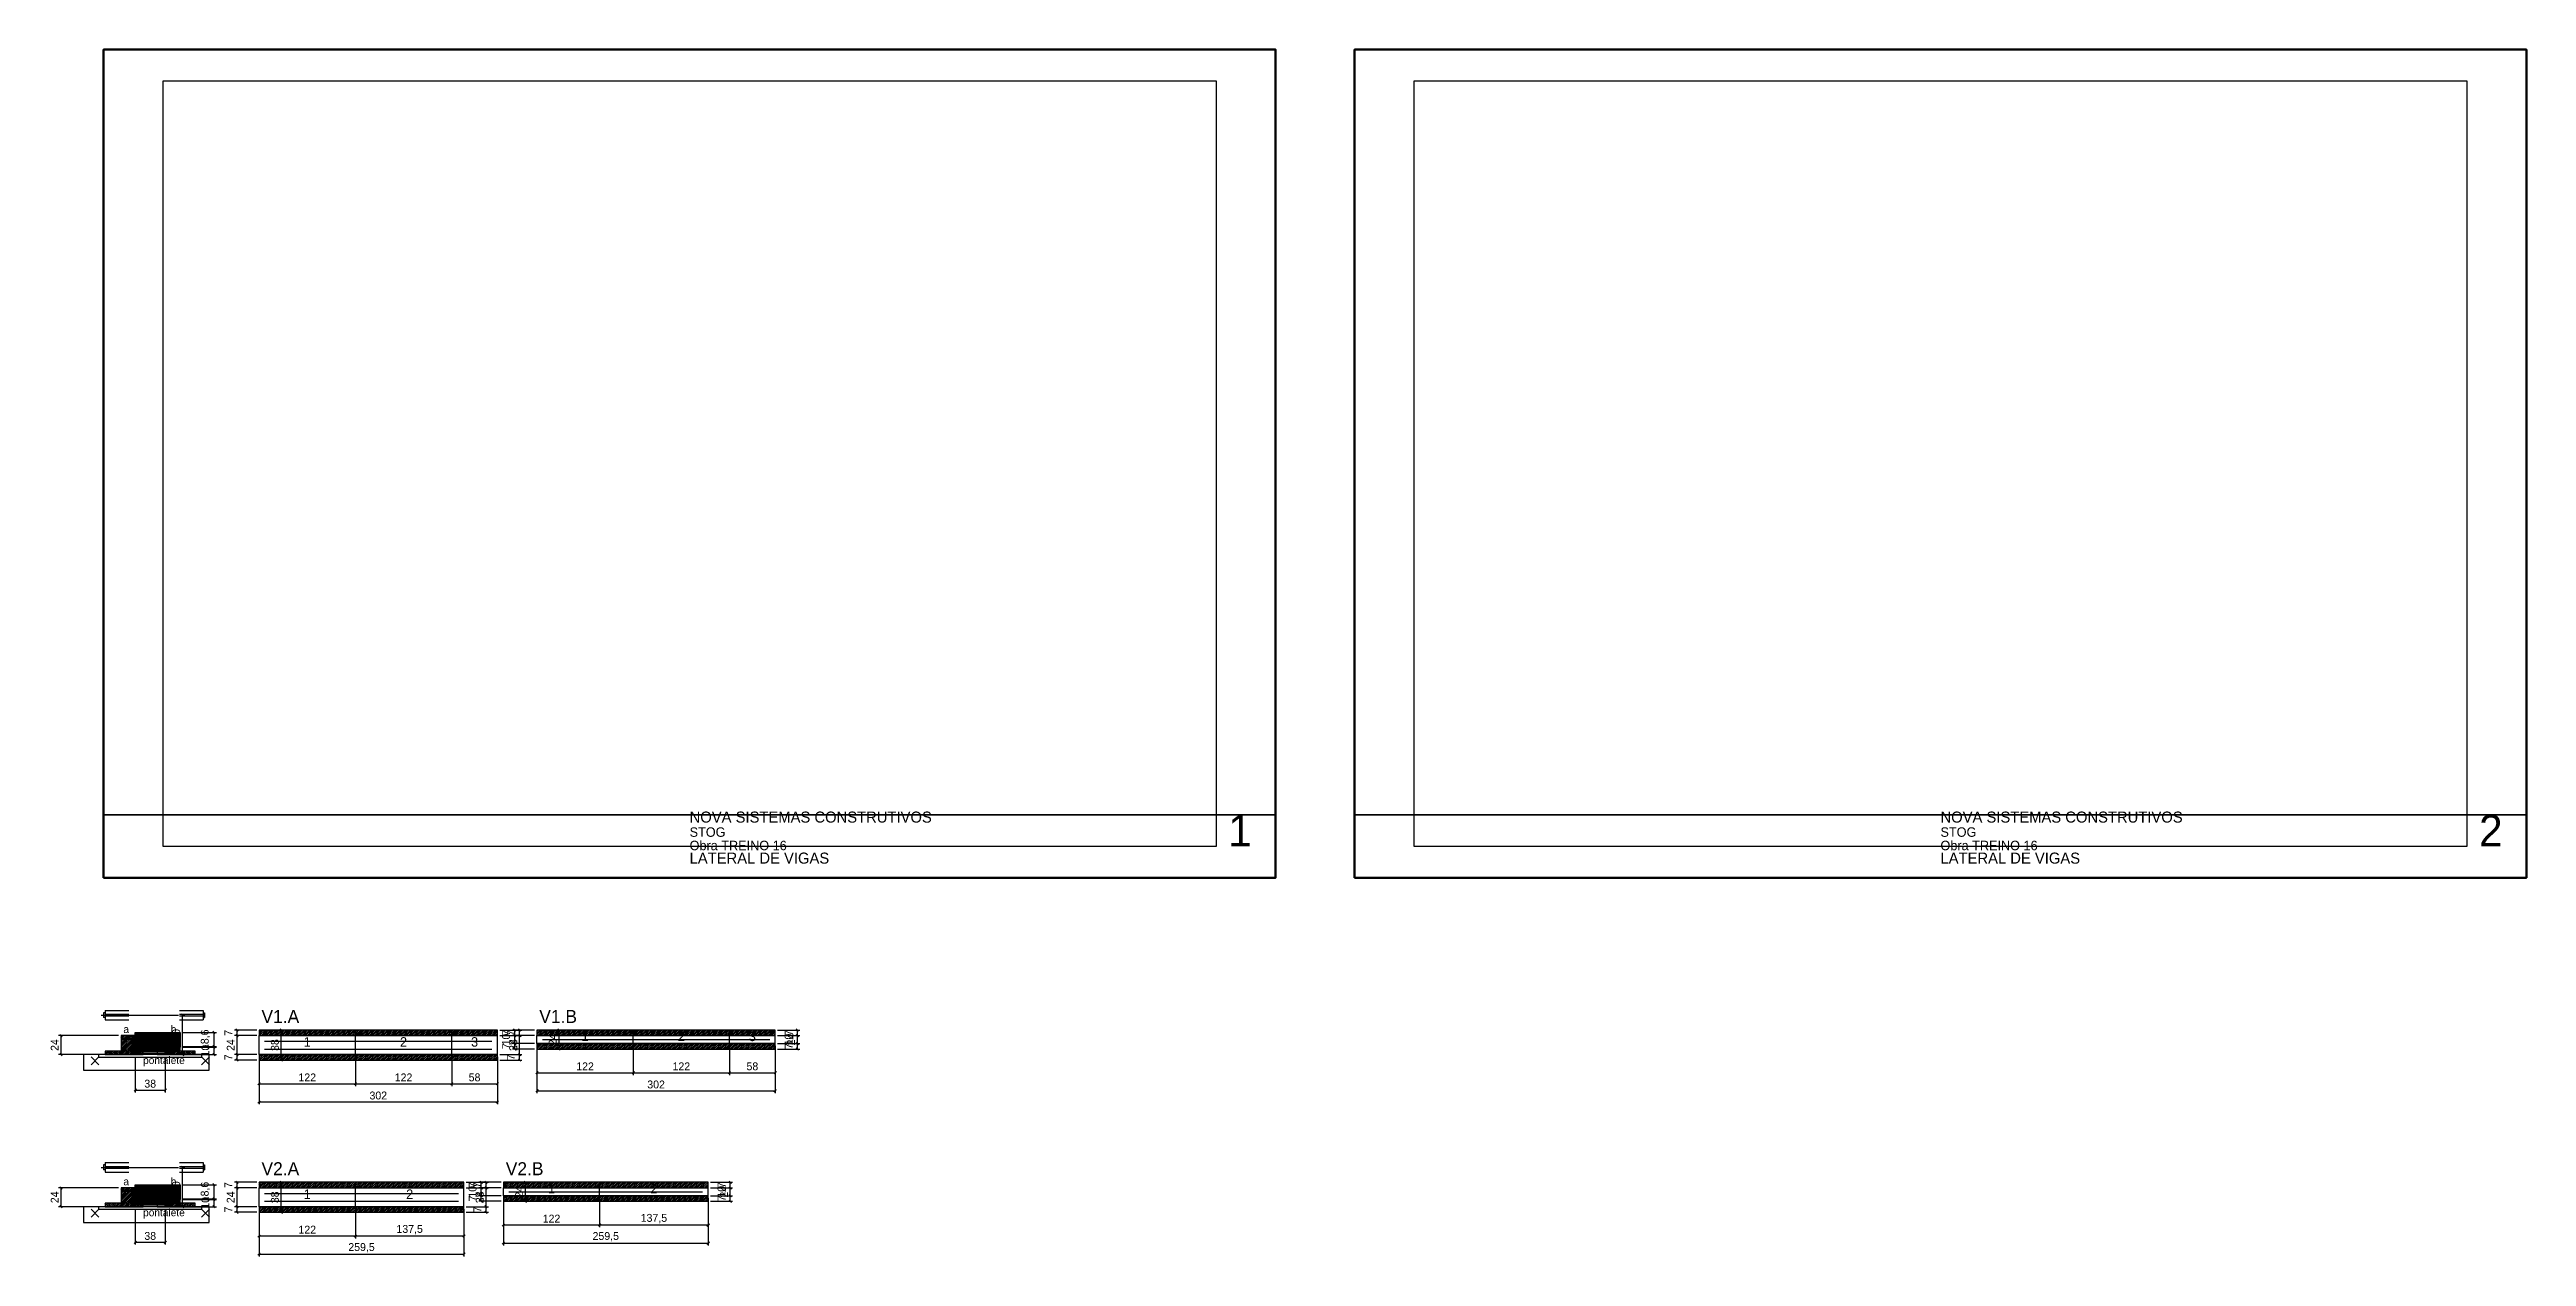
# Model space of a CAD drawing. Extents: x -13000 to 3070, y -280 to 17185.
# Drawn here: x -69 to 3070, y -280 to 1250 of the extents above.
import ezdxf
from ezdxf.enums import TextEntityAlignment as Align

# ---------------------------------------------------------------- set-up
doc = ezdxf.new("R2010")
doc.units = 0
for name, color, linetype in [('5', 5, 'Continuous'), ('barrote', 126, 'Continuous'), ('CARIMBO', 255, 'Continuous'), ('CONCRETO', 251, 'Continuous'), ('COTA', 241, 'Continuous'), ('detalhes', 7, 'Continuous'), ('ESTRUTURACAO', 7, 'Continuous'), ('Folhas', 255, 'Continuous'), ('Hachura', 251, 'Continuous'), ('Madeira', 126, 'Continuous'), ('NOMENCLATURA', 7, 'Continuous'), ('Painéis', 200, 'Continuous'), ('presilha', 224, 'Continuous'), ('SARR_2.2x7', 40, 'Continuous'), ('SCO-___-LAJ', 224, 'Continuous'), ('TENSOR', 224, 'Continuous')]:
    doc.layers.add(name, color=color, linetype=linetype)
doc.dimstyles.new('PAINEL', dxfattribs={"dimtxt": 10, "dimasz": 3, "dimexe": 3, "dimexo": 3, "dimgap": 3, "dimtad": 1, "dimblk": 'OBLIQUE', "dimblk1": 'OBLIQUE', "dimcen": 2.5, "dimclrd": 4, "dimclre": 4, "dimclrt": 240, "dimazin": 3, "dimtfac": 1, "dimtmove": 0, "dimatfit": 3})

# ---------------------------------------------------------------- blocks, each defined once
blk = doc.blocks.new('PAR_ESQ')
for p, q in [((-1, -1), (1, 1)), ((-1, 1), (1, -1))]:
    blk.add_line(p, q)
blk = doc.blocks.new('PAR_FUNDO_ESQ')
for p, q in [((-1, -1), (1, 1)), ((-1, 1), (1, -1))]:
    blk.add_line(p, q)
blk = doc.blocks.new('PAR_FUNDO_DIR')
for p, q in [((-1, -1), (1, 1)), ((-1, 1), (1, -1))]:
    blk.add_line(p, q)
blk = doc.blocks.new('par_int_esq')
for p, q in [((-1, -1), (1, 1)), ((-1, 1), (1, -1))]:
    blk.add_line(p, q)
blk = doc.blocks.new('par_int_dir')
for p, q in [((-1, -1), (1, 1)), ((-1, 1), (1, -1))]:
    blk.add_line(p, q)
blk = doc.blocks.new('_OBLIQUE')
at = {"color": 0, "linetype": 'BYBLOCK'}
blk.add_line((-0.5, -0.5), (0.5, 0.5), dxfattribs=at)

msp = doc.modelspace()

# ---------------------------------------------------------------- hatches: boundary and pattern name
at = {"layer": 'COTA'}
h = msp.add_hatch(dxfattribs=at)
h.set_pattern_fill('ANSI31', scale=0.4)
h.paths.add_polyline_path([(40, -16), (40, 4), (97, 4), (97, -14.6), (78, -14.6), (78, -16)])
h = msp.add_hatch(dxfattribs=at)
h.set_pattern_fill('ANSI31', scale=0.5)
h.paths.add_polyline_path([(197, 0), (319, 0), (319, 7), (197, 7)])
h = msp.add_hatch(dxfattribs=at)
h.set_pattern_fill('ANSI31', scale=0.5)
h.paths.add_polyline_path([(319, 0), (441, 0), (441, 7), (319, 7)])
h = msp.add_hatch(dxfattribs=at)
h.set_pattern_fill('ANSI31', scale=0.5)
h.paths.add_polyline_path([(441, 0), (499, 0), (499, 7), (441, 7)])
h = msp.add_hatch(dxfattribs=at)
h.set_pattern_fill('ANSI31', scale=0.5)
h.paths.add_polyline_path([(549, 0), (671, 0), (671, 7), (549, 7)])
h = msp.add_hatch(dxfattribs=at)
h.set_pattern_fill('ANSI31', scale=0.5)
h.paths.add_polyline_path([(671, 0), (793, 0), (793, 7), (671, 7)])
h = msp.add_hatch(dxfattribs=at)
h.set_pattern_fill('ANSI31', scale=0.5)
h.paths.add_polyline_path([(793, 0), (851, 0), (851, 7), (793, 7)])
h = msp.add_hatch(dxfattribs=at)
h.set_pattern_fill('ANSI31', scale=0.5)
h.paths.add_polyline_path([(197, -31), (319, -31), (319, -24), (197, -24)])
h = msp.add_hatch(dxfattribs=at)
h.set_pattern_fill('ANSI31', scale=0.5)
h.paths.add_polyline_path([(319, -31), (441, -31), (441, -24), (319, -24)])
h = msp.add_hatch(dxfattribs=at)
h.set_pattern_fill('ANSI31', scale=0.5)
h.paths.add_polyline_path([(441, -31), (499, -31), (499, -24), (441, -24)])
h = msp.add_hatch(dxfattribs=at)
h.set_pattern_fill('ANSI31', scale=0.5)
h.paths.add_polyline_path([(549, -17), (671, -17), (671, -10), (549, -10)])
h = msp.add_hatch(dxfattribs=at)
h.set_pattern_fill('ANSI31', scale=0.5)
h.paths.add_polyline_path([(671, -17), (793, -17), (793, -10), (671, -10)])
h = msp.add_hatch(dxfattribs=at)
h.set_pattern_fill('ANSI31', scale=0.5)
h.paths.add_polyline_path([(793, -17), (851, -17), (851, -10), (793, -10)])
h = msp.add_hatch(dxfattribs=at)
h.set_pattern_fill('ANSI31', scale=0.5)
h.paths.add_polyline_path([(197, -193), (319, -193), (319, -186), (197, -186)])
h = msp.add_hatch(dxfattribs=at)
h.set_pattern_fill('ANSI31', scale=0.5)
h.paths.add_polyline_path([(319, -193), (456.5, -193), (456.5, -186), (319, -186)])
h = msp.add_hatch(dxfattribs=at)
h.set_pattern_fill('ANSI31', scale=0.5)
h.paths.add_polyline_path([(506.5, -193), (628.5, -193), (628.5, -186), (506.5, -186)])
h = msp.add_hatch(dxfattribs=at)
h.set_pattern_fill('ANSI31', scale=0.5)
h.paths.add_polyline_path([(628.5, -193), (766, -193), (766, -186), (628.5, -186)])
h = msp.add_hatch(dxfattribs=at)
h.set_pattern_fill('ANSI31', scale=0.4)
h.paths.add_polyline_path([(40, -209), (40, -189), (97, -189), (97, -207.6), (78, -207.6), (78, -209)])
h = msp.add_hatch(dxfattribs=at)
h.set_pattern_fill('ANSI31', scale=0.5)
h.paths.add_polyline_path([(197, -224), (319, -224), (319, -217), (197, -217)])
h = msp.add_hatch(dxfattribs=at)
h.set_pattern_fill('ANSI31', scale=0.5)
h.paths.add_polyline_path([(319, -224), (456.5, -224), (456.5, -217), (319, -217)])
h = msp.add_hatch(dxfattribs=at)
h.set_pattern_fill('ANSI31', scale=0.5)
h.paths.add_polyline_path([(506.5, -210), (628.5, -210), (628.5, -203), (506.5, -203)])
h = msp.add_hatch(dxfattribs=at)
h.set_pattern_fill('ANSI31', scale=0.5)
h.paths.add_polyline_path([(628.5, -210), (766, -210), (766, -203), (628.5, -203)])
at = {"layer": 'Hachura'}
h = msp.add_hatch(dxfattribs=at)
h.set_pattern_fill('ANSI31', scale=0.5)
h.paths.add_polyline_path([(22, -24), (36, -24), (36, 0), (22, 0)])
h = msp.add_hatch(dxfattribs=at)
h.set_pattern_fill('ANSI31', scale=0.5)
h.paths.add_polyline_path([(22, -4.4), (36, -4.4), (36, 0), (22, 0)])
h = msp.add_hatch(dxfattribs=at)
h.set_pattern_fill('SOLID')
h.paths.add_polyline_path([(36, -24), (40, -24), (40, 0), (36, 0)])
h = msp.add_hatch(dxfattribs=at)
h.set_pattern_fill('ANSI31', scale=0.5)
h.paths.add_polyline_path([(2, -24), (22, -24), (22, -19.6), (2, -19.6)])
h = msp.add_hatch(dxfattribs=at)
h.set_pattern_fill('SOLID')
h.paths.add_polyline_path([(40, -19.6), (78, -19.6), (78, -16), (40, -16)])
h = msp.add_hatch(dxfattribs=at)
h.set_pattern_fill('ANSI31', scale=0.5)
h.paths.add_polyline_path([(40, -24), (50, -24), (50, -19.6), (40, -19.6)])
h = msp.add_hatch(dxfattribs=at)
h.set_pattern_fill('SOLID')
h.paths.add_polyline_path([(78, -24), (82, -24), (82, -14), (78, -14)])
h = msp.add_hatch(dxfattribs=at)
h.set_pattern_fill('SOLID')
h.paths.add_polyline_path([(78, -14), (97, -14), (97, -20), (78, -20)])
h = msp.add_hatch(dxfattribs=at)
h.set_pattern_fill('ANSI31', scale=0.5)
h.paths.add_polyline_path([(82, -24), (96, -24), (96, -14), (82, -14)])
h = msp.add_hatch(dxfattribs=at)
h.set_pattern_fill('ANSI31', scale=0.5)
h.paths.add_polyline_path([(82, -18.4), (96, -18.4), (96, -14), (82, -14)])
h = msp.add_hatch(dxfattribs=at)
h.set_pattern_fill('ANSI31', scale=0.5)
h.paths.add_polyline_path([(96, -24), (116, -24), (116, -19.6), (96, -19.6)])
h = msp.add_hatch(dxfattribs=at)
h.set_pattern_fill('ANSI31', scale=0.5)
h.paths.add_polyline_path([(2, -217), (22, -217), (22, -212.6), (2, -212.6)])
h = msp.add_hatch(dxfattribs=at)
h.set_pattern_fill('ANSI31', scale=0.5)
h.paths.add_polyline_path([(22, -217), (36, -217), (36, -193), (22, -193)])
h = msp.add_hatch(dxfattribs=at)
h.set_pattern_fill('ANSI31', scale=0.5)
h.paths.add_polyline_path([(22, -197.4), (36, -197.4), (36, -193), (22, -193)])
h = msp.add_hatch(dxfattribs=at)
h.set_pattern_fill('SOLID')
h.paths.add_polyline_path([(36, -217), (40, -217), (40, -193), (36, -193)])
h = msp.add_hatch(dxfattribs=at)
h.set_pattern_fill('SOLID')
h.paths.add_polyline_path([(40, -212.6), (78, -212.6), (78, -209), (40, -209)])
h = msp.add_hatch(dxfattribs=at)
h.set_pattern_fill('ANSI31', scale=0.5)
h.paths.add_polyline_path([(40, -217), (50, -217), (50, -212.6), (40, -212.6)])
h = msp.add_hatch(dxfattribs=at)
h.set_pattern_fill('SOLID')
h.paths.add_polyline_path([(78, -217), (82, -217), (82, -207), (78, -207)])
h = msp.add_hatch(dxfattribs=at)
h.set_pattern_fill('SOLID')
h.paths.add_polyline_path([(78, -207), (97, -207), (97, -213), (78, -213)])
h = msp.add_hatch(dxfattribs=at)
h.set_pattern_fill('ANSI31', scale=0.5)
h.paths.add_polyline_path([(82, -217), (96, -217), (96, -207), (82, -207)])
h = msp.add_hatch(dxfattribs=at)
h.set_pattern_fill('ANSI31', scale=0.5)
h.paths.add_polyline_path([(82, -211.4), (96, -211.4), (96, -207), (82, -207)])
h = msp.add_hatch(dxfattribs=at)
h.set_pattern_fill('ANSI31', scale=0.5)
h.paths.add_polyline_path([(96, -217), (116, -217), (116, -212.6), (96, -212.6)])
at = {"layer": 'HACHURACONCRETO'}
h = msp.add_hatch(dxfattribs=at)
h.set_pattern_fill('ANSI31', scale=0.3)
h.paths.add_polyline_path([(40, -19.6), (78, -19.6), (78, -14), (40, -14)])
h = msp.add_hatch(dxfattribs=at)
h.set_pattern_fill('ANSI31', scale=0.3)
h.paths.add_polyline_path([(40, -212.6), (78, -212.6), (78, -207), (40, -207)])

# ---------------------------------------------------------------- linework, layer by layer
for p, q in [((2, 32), (32, 32)), ((2, 32), (2, 20)), ((96, 32), (126, 32)), ((126, 32), (126, 20)), ((0, 29), (0, 23)), ((2, 29), (0, 29)), ((2, 23), (0, 23)), ((2, 27), (32, 27)), ((2, 25), (32, 25)), ((2, 20), (32, 20)), ((96, 27), (126, 27)), ((96, 25), (126, 25)), ((96, 20), (126, 20)), ((126, 29), (128, 29)), ((126, 23), (128, 23)), ((128, 29), (128, 23)), ((0, -164), (0, -170)), ((2, -164), (0, -164)), ((2, -170), (0, -170)), ((2, -161), (32, -161)), ((2, -161), (2, -173)), ((2, -166), (32, -166)), ((2, -168), (32, -168)), ((2, -173), (32, -173)), ((96, -161), (126, -161)), ((96, -166), (126, -166)), ((96, -168), (126, -168)), ((96, -173), (126, -173)), ((126, -161), (126, -173)), ((126, -164), (128, -164)), ((126, -170), (128, -170)), ((128, -164), (128, -170))]:
    msp.add_line(p, q)
at = {"layer": 'BARRA_ANCORAGEM'}
for p, q in [((40, -16.3), (78, -16.3)), ((40, -18.3), (40, -16.3)), ((40, -18.3), (78, -18.3)), ((40, -19.7), (78, -19.7)), ((40, -21.7), (40, -19.7)), ((40, -21.7), (78, -21.7)), ((78, -18.3), (78, -16.3)), ((78, -21.7), (78, -19.7)), ((40, -209.3), (78, -209.3)), ((40, -211.3), (40, -209.3)), ((40, -211.3), (78, -211.3)), ((40, -212.7), (78, -212.7)), ((40, -214.7), (40, -212.7)), ((40, -214.7), (78, -214.7)), ((78, -211.3), (78, -209.3)), ((78, -214.7), (78, -212.7))]:
    msp.add_line(p, q, dxfattribs=at)
at = {"layer": 'barrote'}
for points in [[(-25.5, -44), (133.5, -44), (133.5, -24), (-25.5, -24)], [(-25.5, -237), (133.5, -237), (133.5, -217), (-25.5, -217)]]:
    msp.add_lwpolyline(points, close=True, dxfattribs=at)
at = {"layer": 'CARIMBO', "lineweight": 35}
for p, q in [((0, 280), (1485, 280)), ((1585, 280), (3070, 280))]:
    msp.add_line(p, q, dxfattribs=at)
at = {"layer": 'CONCRETO'}
for points in [[(40, -16), (40, 4), (97, 4), (97, -14.6), (78, -14.6), (78, -16)], [(40, -209), (40, -189), (97, -189), (97, -207.6), (78, -207.6), (78, -209)]]:
    msp.add_lwpolyline(points, close=True, dxfattribs=at)
at = {"layer": 'Folhas', "lineweight": 50}
for points in [[(0, 200), (1485, 200), (1485, 1250), (0, 1250)], [(1585, 200), (3070, 200), (3070, 1250), (1585, 1250)]]:
    msp.add_lwpolyline(points, close=True, dxfattribs=at)
at = {"layer": 'Folhas', "lineweight": 25}
for points in [[(75, 240), (1410, 240), (1410, 1210), (75, 1210)], [(1660, 240), (2995, 240), (2995, 1210), (1660, 1210)]]:
    msp.add_lwpolyline(points, close=True, dxfattribs=at)
at = {"layer": 'HACHURACONCRETO'}
for points in [[(40, -19.6), (78, -19.6), (78, -14), (40, -14)], [(40, -212.6), (78, -212.6), (78, -207), (40, -207)]]:
    msp.add_lwpolyline(points, close=True, dxfattribs=at)
at = {"layer": 'Madeira'}
for points in [[(22, -24), (36, -24), (36, 0), (22, 0)], [(22, -4.4), (36, -4.4), (36, 0), (22, 0)], [(2, -24), (22, -24), (22, -19.6), (2, -19.6)], [(22, -24), (36, -24), (36, -19.6), (22, -19.6)], [(40, -24), (50, -24), (50, -19.6), (40, -19.6)], [(68, -24), (78, -24), (78, -19.6), (68, -19.6)], [(82, -24), (96, -24), (96, -14), (82, -14)], [(82, -18.4), (96, -18.4), (96, -14), (82, -14)], [(96, -24), (116, -24), (116, -19.6), (96, -19.6)], [(2, -217), (22, -217), (22, -212.6), (2, -212.6)], [(22, -217), (36, -217), (36, -193), (22, -193)], [(22, -197.4), (36, -197.4), (36, -193), (22, -193)], [(22, -217), (36, -217), (36, -212.6), (22, -212.6)], [(40, -217), (50, -217), (50, -212.6), (40, -212.6)], [(68, -217), (78, -217), (78, -212.6), (68, -212.6)], [(82, -217), (96, -217), (96, -207), (82, -207)], [(82, -211.4), (96, -211.4), (96, -207), (82, -207)], [(96, -217), (116, -217), (116, -212.6), (96, -212.6)]]:
    msp.add_lwpolyline(points, close=True, dxfattribs=at)
at = {"layer": 'Painéis'}
for p, q in [((197, 0), (319, 0)), ((197, -24), (197, 0)), ((319, -24), (319, 0)), ((319, -24), (319, 0)), ((319, 0), (441, 0)), ((319, -24), (319, 0)), ((441, -24), (441, 0)), ((441, -24), (441, 0)), ((441, 0), (499, 0)), ((441, -24), (441, 0)), ((499, -24), (499, 0)), ((549, 0), (671, 0)), ((549, -10), (549, 0)), ((671, -10), (671, 0)), ((671, -10), (671, 0)), ((671, 0), (793, 0)), ((671, -10), (671, 0)), ((793, -10), (793, 0)), ((793, -10), (793, 0)), ((793, 0), (851, 0)), ((793, -10), (793, 0)), ((851, -10), (851, 0)), ((197, -24), (319, -24)), ((319, -24), (441, -24)), ((441, -24), (499, -24)), ((549, -10), (671, -10)), ((671, -10), (793, -10)), ((793, -10), (851, -10)), ((197, -193), (319, -193)), ((197, -217), (197, -193)), ((197, -217), (319, -217)), ((319, -217), (319, -193)), ((319, -217), (319, -193)), ((319, -193), (456.5, -193)), ((319, -217), (319, -193)), ((319, -217), (456.5, -217)), ((456.5, -217), (456.5, -193)), ((506.5, -193), (628.5, -193)), ((506.5, -203), (506.5, -193)), ((506.5, -203), (628.5, -203)), ((628.5, -203), (628.5, -193)), ((628.5, -203), (628.5, -193)), ((628.5, -193), (766, -193)), ((628.5, -203), (628.5, -193)), ((628.5, -203), (766, -203)), ((766, -203), (766, -193))]:
    msp.add_line(p, q, dxfattribs=at)
for points in [[(36, -24), (40, -24), (40, 0), (36, 0)], [(40, -19.6), (78, -19.6), (78, -16), (40, -16)], [(78, -24), (82, -24), (82, -14), (78, -14)], [(78, -14), (97, -14), (97, -14.6), (78, -14.6)], [(36, -217), (40, -217), (40, -193), (36, -193)], [(40, -212.6), (78, -212.6), (78, -209), (40, -209)], [(78, -217), (82, -217), (82, -207), (78, -207)], [(78, -207), (97, -207), (97, -207.6), (78, -207.6)]]:
    msp.add_lwpolyline(points, close=True, dxfattribs=at)
at = {"layer": 'presilha'}
for p, q in [((-16, -37), (-6, -27)), ((-16, -27), (-6, -37)), ((124, -37), (134, -27)), ((124, -27), (134, -37)), ((-16, -230), (-6, -220)), ((-16, -220), (-6, -230)), ((124, -230), (134, -220)), ((124, -220), (134, -230))]:
    msp.add_line(p, q, dxfattribs=at)
at = {"layer": 'SARR_2.2x7'}
for points in [[(204, -7), (319, -7)], [(204, -7), (319, -7)], [(204, -17), (319, -17)], [(204, -17), (319, -17)], [(319, -7), (441, -7)], [(319, -7), (441, -7)], [(319, -17), (441, -17)], [(319, -17), (441, -17)], [(441, -7), (492, -7)], [(441, -7), (492, -7)], [(441, -17), (492, -17)], [(441, -17), (492, -17)], [(556, -5), (671, -5)], [(556, -5), (671, -5)], [(671, -5), (793, -5)], [(671, -5), (793, -5)], [(793, -5), (844, -5)], [(793, -5), (844, -5)], [(204, -200), (319, -200)], [(204, -200), (319, -200)], [(204, -210), (319, -210)], [(204, -210), (319, -210)], [(319, -200), (449.5, -200)], [(319, -200), (449.5, -200)], [(319, -210), (449.5, -210)], [(319, -210), (449.5, -210)], [(513.5, -198), (628.5, -198)], [(513.5, -198), (628.5, -198)], [(628.5, -198), (759, -198)], [(628.5, -198), (759, -198)]]:
    msp.add_lwpolyline(points, dxfattribs=at)
at = {"layer": 'SARRAFO_2_2X7'}
for p, q in [((36, -4.8), (40, -4.8)), ((36, -9.2), (36, -4.8)), ((36, -7), (40, -7)), ((36, -9.2), (40, -9.2)), ((36, -14.8), (40, -14.8)), ((36, -19.2), (36, -14.8)), ((36, -17), (40, -17)), ((36, -19.2), (40, -19.2)), ((40, -9.2), (40, -4.8)), ((40, -19.2), (40, -14.8)), ((78, -16.8), (82, -16.8)), ((78, -21.2), (78, -16.8)), ((78, -19), (82, -19)), ((78, -21.2), (82, -21.2)), ((82, -21.2), (82, -16.8)), ((36, -197.8), (40, -197.8)), ((36, -202.2), (36, -197.8)), ((36, -200), (40, -200)), ((36, -202.2), (40, -202.2)), ((36, -207.8), (40, -207.8)), ((36, -212.2), (36, -207.8)), ((36, -210), (40, -210)), ((36, -212.2), (40, -212.2)), ((40, -202.2), (40, -197.8)), ((40, -212.2), (40, -207.8)), ((78, -209.8), (82, -209.8)), ((78, -214.2), (78, -209.8)), ((78, -212), (82, -212)), ((78, -214.2), (82, -214.2)), ((82, -214.2), (82, -209.8))]:
    msp.add_line(p, q, dxfattribs=at)
at = {"layer": 'SCO-___-LAJ'}
for points in [[(197, 0), (319, 0), (319, 7), (197, 7)], [(319, 0), (441, 0), (441, 7), (319, 7)], [(441, 0), (499, 0), (499, 7), (441, 7)], [(549, 0), (671, 0), (671, 7), (549, 7)], [(671, 0), (793, 0), (793, 7), (671, 7)], [(793, 0), (851, 0), (851, 7), (793, 7)], [(-6.5, -27.2), (124.5, -27.2), (124.5, -24), (-6.5, -24)], [(197, -31), (319, -31), (319, -24), (197, -24)], [(319, -31), (441, -31), (441, -24), (319, -24)], [(441, -31), (499, -31), (499, -24), (441, -24)], [(549, -17), (671, -17), (671, -10), (549, -10)], [(671, -17), (793, -17), (793, -10), (671, -10)], [(793, -17), (851, -17), (851, -10), (793, -10)], [(197, -193), (319, -193), (319, -186), (197, -186)], [(319, -193), (456.5, -193), (456.5, -186), (319, -186)], [(506.5, -193), (628.5, -193), (628.5, -186), (506.5, -186)], [(628.5, -193), (766, -193), (766, -186), (628.5, -186)], [(-6.5, -220.2), (124.5, -220.2), (124.5, -217), (-6.5, -217)], [(197, -224), (319, -224), (319, -217), (197, -217)], [(319, -224), (456.5, -224), (456.5, -217), (319, -217)], [(506.5, -210), (628.5, -210), (628.5, -203), (506.5, -203)], [(628.5, -210), (766, -210), (766, -203), (628.5, -203)]]:
    msp.add_lwpolyline(points, close=True, dxfattribs=at)
at = {"layer": 'TENSOR'}
for p, q in [((-3, 26), (95, 26)), ((-3, -167), (95, -167))]:
    msp.add_line(p, q, dxfattribs=at)

# ---------------------------------------------------------------- block references
at = {"layer": 'Painéis'}
for name, p in [('PAR_ESQ', (36, -19)), ('par_int_esq', (40, -9)), ('PAR_FUNDO_ESQ', (40, -14)), ('par_int_dir', (78, -9)), ('PAR_FUNDO_DIR', (78, -14)), ('PAR_ESQ', (36, -212)), ('par_int_esq', (40, -202)), ('PAR_FUNDO_ESQ', (40, -207)), ('par_int_dir', (78, -202)), ('PAR_FUNDO_DIR', (78, -207))]:
    msp.add_blockref(name, p, dxfattribs=at)

# ---------------------------------------------------------------- texts
at = {"layer": '5'}
for s, p in [('1', (610, -1)), ('2', (732, -1)), ('3', (822, -1)), ('1', (258, -8)), ('2', (380, -8)), ('3', (470, -8)), ('1', (567.5, -194)), ('2', (697.25, -194)), ('1', (258, -201)), ('2', (387.75, -201))]:
    msp.add_text(s, height=12, dxfattribs=at).set_placement(p, align=Align.MIDDLE_CENTER)
at = {"layer": 'CARIMBO'}
for s, height, p in [('NOVA SISTEMAS CONSTRUTIVOS', 14, (742.5, 270)), ('NOVA SISTEMAS CONSTRUTIVOS', 14, (2327.5, 270)), ('STOG', 12, (742.5, 252)), ('1', 40, (1425, 240)), ('STOG', 12, (2327.5, 252)), ('2', 40, (3010, 240)), ('Obra TREINO 16', 12, (742.5, 235)), ('LATERAL DE VIGAS', 14, (742.5, 218)), ('Obra TREINO 16', 12, (2327.5, 235)), ('LATERAL DE VIGAS', 14, (2327.5, 218))]:
    msp.add_text(s, height=height, dxfattribs=at).set_placement(p)
at = {"layer": 'detalhes'}
for s, p in [('a', (25, 3.3)), ('b', (85, 3.3)), ('c', (50, -13.5)), ('a', (25, -189.7)), ('b', (85, -189.7)), ('c', (50, -206.5))]:
    msp.add_text(s, height=9.6, dxfattribs=at).set_placement(p)
at = {"layer": 'ESTRUTURACAO'}
for p in [(50, -36), (50, -229)]:
    msp.add_text('pontalete', height=9.6, dxfattribs=at).set_placement(p)
at = {"layer": 'NOMENCLATURA'}
for s, p in [('V1.A', (200, 16)), ('V1.B', (552, 16)), ('V2.A', (200, -177)), ('V2.B', (509.5, -177))]:
    msp.add_text(s, height=16.5, dxfattribs=at).set_placement(p)

# ---------------------------------------------------------------- dimensions: what is measured, and where the dimension line sits
at = {"layer": 'COTA'}
for base, p1, p2 in [((-54, -24), (2, -24), (22, 0)), ((100, -24), (96, -24), (96, 26)), ((140, -14.6), (97, -14.6), (97, 4)), ((169, 0), (197, 0), (197, 7)), ((169, -24), (197, -24), (197, 0)), ((225, -31), (197, -31), (197, 7)), ((527, -31), (499, -31), (499, 7)), ((527, 0), (499, 0), (499, 7)), ((527, -24), (499, -24), (499, 0)), ((521, 0), (549, 0), (549, 7)), ((521, -10), (549, -10), (549, 0)), ((577, -17), (549, -17), (549, 7)), ((879, -17), (851, -17), (851, 7)), ((879, 0), (851, 0), (851, 7)), ((879, -10), (851, -10), (851, 0)), ((140, -24), (96, -24), (96, -14)), ((169, -31), (197, -31), (197, -24)), ((527, -31), (499, -31), (499, -24)), ((521, -17), (549, -17), (549, -10)), ((879, -17), (851, -17), (851, -10)), ((100, -217), (96, -217), (96, -167)), ((140, -207.6), (97, -207.6), (97, -189)), ((169, -193), (197, -193), (197, -186)), ((225, -224), (197, -224), (197, -186)), ((484.5, -224), (456.5, -224), (456.5, -186)), ((484.5, -193), (456.5, -193), (456.5, -186)), ((478.5, -193), (506.5, -193), (506.5, -186)), ((534.5, -210), (506.5, -210), (506.5, -186)), ((794, -210), (766, -210), (766, -186)), ((794, -193), (766, -193), (766, -186)), ((-54, -217), (2, -217), (22, -193)), ((140, -217), (96, -217), (96, -207)), ((169, -224), (197, -224), (197, -217)), ((169, -217), (197, -217), (197, -193)), ((484.5, -217), (456.5, -217), (456.5, -193)), ((484.5, -224), (456.5, -224), (456.5, -217)), ((478.5, -203), (506.5, -203), (506.5, -193)), ((478.5, -210), (506.5, -210), (506.5, -203)), ((794, -203), (766, -203), (766, -193)), ((794, -210), (766, -210), (766, -203))]:
    msp.add_linear_dim(base=base, p1=p1, p2=p2, angle=90, dimstyle='PAINEL', dxfattribs=at).render()
for base, p1, p2 in [((40, -69), (40, -24), (78, -24)), ((197, -61), (197, -24), (319, -24)), ((197, -84), (197, -24), (499, -24)), ((319, -61), (319, -24), (441, -24)), ((441, -61), (441, -24), (499, -24)), ((549, -47), (549, -10), (671, -10)), ((549, -70), (549, -10), (851, -10)), ((671, -47), (671, -10), (793, -10)), ((793, -47), (793, -10), (851, -10)), ((40, -262), (40, -217), (78, -217)), ((197, -254), (197, -217), (319, -217)), ((197, -277), (197, -217), (456.5, -217)), ((319, -254), (319, -217), (456.5, -217)), ((506.5, -240), (506.5, -203), (628.5, -203)), ((506.5, -263), (506.5, -203), (766, -203)), ((628.5, -240), (628.5, -203), (766, -203))]:
    msp.add_linear_dim(base=base, p1=p1, p2=p2, dimstyle='PAINEL', dxfattribs=at).render()

doc.saveas('drawing.dxf')
